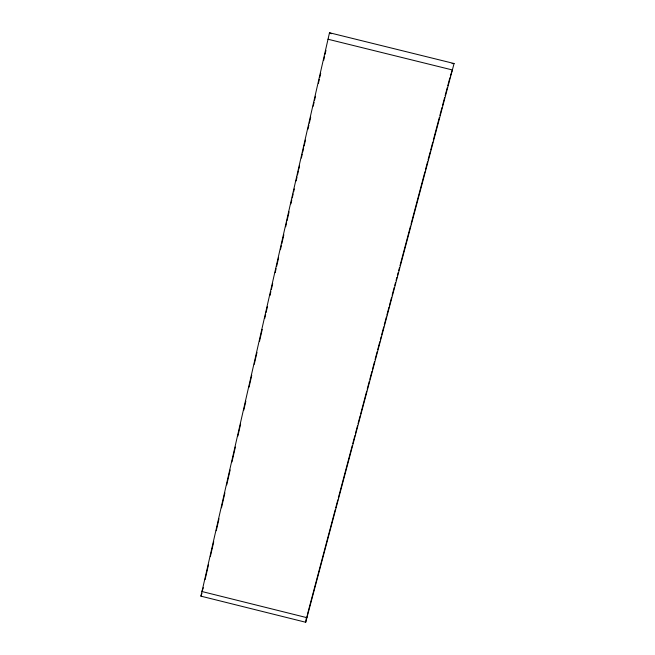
<?xml version="1.0" encoding="UTF-8"?>
<svg xmlns="http://www.w3.org/2000/svg" width="655" height="655" viewBox="0 0 655 655"><rect width="100%" height="100%" fill="white"/><g stroke="black" fill="none" stroke-linecap="round" stroke-linejoin="round"><path stroke-width="0.98" d="M305.705 622.25L454.079 63.51L329.506 32.75L200.921 596.148L305.705 622.25L306.474 617.223M307.285 615.307L306.917 617.673L201.977 591.53L203.353 587.707M205.105 579.56L208.519 564.618M210.337 556.644L213.751 541.693M216.256 530.73L218.991 518.776M221.488 507.813L224.902 492.863M226.728 484.888L230.142 469.946M231.96 461.971L235.374 447.021M237.88 436.058L240.606 424.104M243.791 410.153L245.838 401.179M249.031 387.228L251.757 375.274M254.263 364.311L256.989 352.349M259.495 341.386L262.229 329.432M264.726 318.469L265.643 314.482M266.094 312.492L267.461 306.507M269.966 295.544L270.875 291.565M271.334 289.567L272.693 283.59M275.198 272.627L276.107 268.64M276.566 266.651L278.612 257.677M280.43 249.711L281.347 245.723M281.797 243.726L283.844 234.76M285.67 226.786L286.579 222.798M287.029 220.809L289.084 211.835M290.902 203.869L291.811 199.881M292.269 197.884L293.178 193.896M293.636 191.907L294.316 188.918M296.134 180.944L297.051 176.956M297.501 174.967L298.41 170.98M298.868 168.99L299.548 165.993M301.374 158.027L302.282 154.04M302.733 152.042L303.65 148.063M304.1 146.065L305.467 140.088M307.973 129.125L308.882 125.138M309.332 123.148L310.699 117.163M313.205 106.208L314.113 102.221M314.572 100.223L315.481 96.236M318.436 83.283L319.345 79.296M319.804 77.306L320.713 73.319M323.676 60.366L324.585 56.379M325.036 54.381L325.953 50.394M307.4 614.521L335.213 509.754M335.737 507.781L337.833 499.871M338.357 497.89L352.259 445.515M352.783 443.533L354.887 435.624M355.411 433.651L357.507 425.742M358.031 423.769L360.135 415.86M360.659 413.886L366.694 391.15M367.218 389.176L369.314 381.267M369.838 379.294L371.942 371.385M372.466 369.412L374.562 361.503M375.086 359.521L377.182 351.62M377.706 349.639L379.81 341.738M380.334 339.757L381.12 336.793M381.644 334.82L383.74 326.91M384.264 324.929L386.368 317.028M386.892 315.047L388.988 307.138M389.512 305.165L391.616 297.255M392.14 295.282L394.236 287.373M394.76 285.4L395.546 282.436M396.07 280.455L396.856 277.491M397.389 275.518L398.174 272.546M398.698 270.572L399.485 267.608M400.008 265.627L410.505 226.098M411.029 224.116L424.931 171.741M425.455 169.76L427.551 161.851M428.075 159.877L430.179 151.968M430.703 149.995L432.799 142.086M433.323 140.113L439.358 117.376M439.882 115.403L441.986 107.494M442.51 105.52L444.606 97.611M445.13 95.63L447.226 87.729M447.758 85.748L449.854 77.847M450.378 75.865L452.368 69.954L328.024 39.243L328.45 39.439M200.921 596.148L201.953 593.274M452.065 63.633L454.079 63.51M329.506 32.75L331.291 33.749"/></g></svg>
